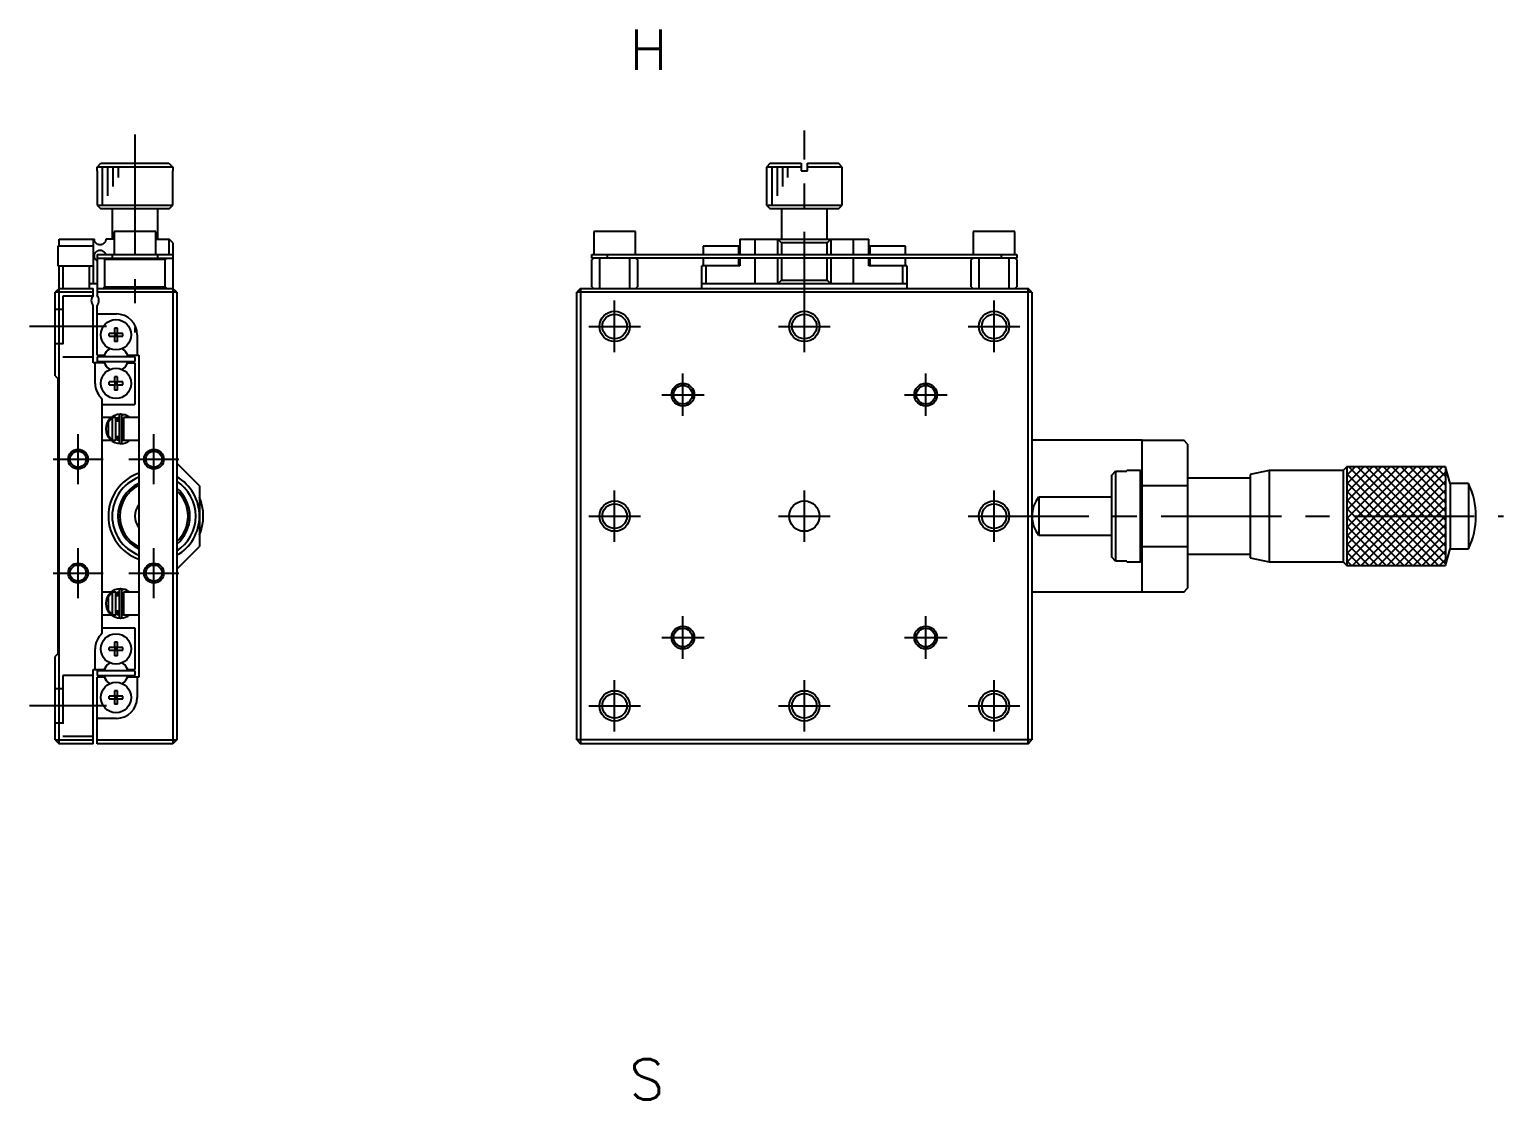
# Model space of a CAD drawing. Extents: x -3 to 447, y -8 to 301.
# Drawn here: x -3.4 to 190.8, y 160.3 to 301.3 of the extents above; entities that cross this region are included whole.
import ezdxf

# ---------------------------------------------------------------- set-up
doc = ezdxf.new("R2010")
doc.units = 0
doc.header["$LTSCALE"] = 0.5
doc.linetypes.add('CENTER', pattern=[50.8, 31.75, -6.35, 6.35, -6.35])
doc.linetypes.add('DASHED', pattern=[19.05, 12.7, -6.35])
for name, color, linetype in [('MSM_CENTER', 1, 'CENTER'), ('MSM_CONTINUOUS', 7, 'CONTINUOUS'), ('MSM_DASHED', 4, 'DASHED'), ('MSM_NARROW', 5, 'CONTINUOUS'), ('MSM_PART_NUMBER', 7, 'CONTINUOUS')]:
    doc.layers.add(name, color=color, linetype=linetype)
doc.styles.get("Standard").update_dxf_attribs({"font": 'txt.shx', "height": 3, "bigfont": 'bigfont.shx'})

msp = doc.modelspace()

# ---------------------------------------------------------------- linework, layer by layer
at = {"layer": 'MSM_CENTER'}
for p, q in [((98.71, 258.77), (98.71, 288)), ((10.5, 287.45), (10.5, 261.38)), ((73.71, 258.77), (73.71, 265.57)), ((123.71, 258.77), (123.71, 265.57)), ((6.73, 262.17), (-3.4, 262.17)), ((70.31, 262.17), (77.11, 262.17)), ((95.31, 262.17), (102.11, 262.17)), ((120.31, 262.17), (127.11, 262.17)), ((82.71, 250.37), (82.71, 255.97)), ((114.71, 250.37), (114.71, 255.97)), ((79.91, 253.17), (85.51, 253.17)), ((111.91, 253.17), (117.51, 253.17)), ((3, 241.37), (3, 247.97)), ((13, 241.37), (13, 247.97)), ((-0.3, 244.67), (6.3, 244.67)), ((9.7, 244.67), (16.3, 244.67)), ((73.71, 233.77), (73.71, 240.57)), ((98.71, 233.77), (98.71, 240.57)), ((123.71, 233.77), (123.71, 240.57)), ((70.31, 237.17), (77.11, 237.17)), ((95.31, 237.17), (102.11, 237.17)), ((120.31, 237.17), (190.85, 237.17)), ((3, 226.37), (3, 232.97)), ((13, 226.37), (13, 232.97)), ((-0.3, 229.67), (6.3, 229.67)), ((9.7, 229.67), (16.3, 229.67)), ((82.71, 218.37), (82.71, 223.97)), ((114.71, 218.37), (114.71, 223.97)), ((79.91, 221.17), (85.51, 221.17)), ((111.91, 221.17), (117.51, 221.17)), ((73.71, 208.77), (73.71, 215.57)), ((98.71, 208.77), (98.71, 215.57)), ((123.71, 208.77), (123.71, 215.57)), ((6.73, 212.17), (-3.4, 212.17)), ((70.31, 212.17), (77.11, 212.17)), ((95.31, 212.17), (102.11, 212.17)), ((120.31, 212.17), (127.11, 212.17))]:
    msp.add_line(p, q, dxfattribs=at)
at = {"layer": 'MSM_CONTINUOUS'}
for p, q in [((5.52, 283.17), (6.02, 283.67)), ((6.02, 283.67), (14.98, 283.67)), ((14.98, 283.67), (15.48, 283.17)), ((94.21, 283.67), (93.71, 283.17)), ((94.21, 283.67), (98.31, 283.67)), ((98.31, 283.67), (98.31, 282.67)), ((99.11, 283.67), (103.21, 283.67)), ((99.11, 282.67), (99.11, 283.67)), ((103.71, 283.17), (103.21, 283.67)), ((5.5, 282.67), (5.52, 282.67)), ((5.5, 282.67), (5.5, 278.17)), ((15.48, 283.17), (5.52, 283.17)), ((5.52, 282.67), (5.52, 283.17)), ((15.48, 283.17), (15.48, 282.67)), ((15.48, 282.67), (15.5, 282.67)), ((15.5, 278.17), (15.5, 282.67)), ((98.31, 283.17), (93.71, 283.17)), ((93.71, 283.17), (93.71, 278.17)), ((98.31, 282.67), (99.11, 282.67)), ((103.71, 283.17), (99.11, 283.17)), ((103.71, 278.17), (103.71, 283.17)), ((5.5, 278.17), (15.5, 278.17)), ((5.5, 278.17), (6, 277.67)), ((15, 277.67), (15.5, 278.17)), ((93.71, 278.17), (103.71, 278.17)), ((93.71, 278.17), (94.21, 277.67)), ((103.21, 277.67), (103.71, 278.17)), ((15, 277.67), (6, 277.67)), ((7.5, 277.67), (7.5, 273.67)), ((13.5, 273.67), (13.5, 277.67)), ((103.21, 277.67), (94.21, 277.67)), ((95.71, 277.67), (95.71, 273.67)), ((101.71, 273.67), (101.71, 277.67)), ((13.25, 274.67), (7.75, 274.67)), ((7.75, 274.67), (7.75, 271.67)), ((13.25, 271.67), (13.25, 274.67)), ((76.46, 274.67), (70.96, 274.67)), ((70.96, 274.67), (70.96, 271.67)), ((76.46, 271.67), (76.46, 274.67)), ((126.46, 274.67), (120.96, 274.67)), ((120.96, 274.67), (120.96, 271.67)), ((126.46, 271.67), (126.46, 274.67)), ((0.35, 272.77), (0.35, 270.17)), ((5.05, 272.77), (0.35, 272.77)), ((0.5, 273.67), (5.15, 273.67)), ((0.5, 272.77), (0.5, 273.67)), ((5, 273.67), (5, 272.77)), ((5.05, 270.17), (5.05, 272.77)), ((5.15, 273.65), (5.15, 273.67)), ((5.15, 273.64), (5.15, 273.65)), ((5.15, 273.63), (5.15, 273.64)), ((5.15, 273.62), (5.15, 273.63)), ((5.15, 273.61), (5.15, 273.62)), ((5.15, 273.59), (5.15, 273.61)), ((5.16, 273.57), (5.15, 273.59)), ((5.16, 273.56), (5.16, 273.57)), ((5.16, 273.55), (5.16, 273.56)), ((5.16, 273.53), (5.16, 273.55)), ((5.16, 273.52), (5.16, 273.53)), ((5.17, 273.49), (5.16, 273.52)), ((5.18, 273.46), (5.17, 273.49)), ((5.19, 273.44), (5.18, 273.46)), ((5.19, 273.41), (5.19, 273.44)), ((5.2, 273.39), (5.19, 273.41)), ((5.21, 273.37), (5.2, 273.39)), ((5.23, 273.33), (5.21, 273.37)), ((5.25, 273.29), (5.23, 273.33)), ((5.28, 273.25), (5.25, 273.29)), ((5.31, 273.21), (5.28, 273.25)), ((5.34, 273.17), (5.31, 273.21)), ((5.31, 271.93), (5.35, 271.97)), ((5.38, 273.13), (5.34, 273.17)), ((5.35, 271.97), (5.38, 272.01)), ((5.41, 273.1), (5.38, 273.13)), ((5.38, 272.01), (5.42, 272.04)), ((5.45, 273.06), (5.41, 273.1)), ((5.42, 272.04), (5.47, 272.08)), ((5.49, 273.04), (5.45, 273.06)), ((5.47, 272.08), (5.52, 272.11)), ((5.54, 273.01), (5.49, 273.04)), ((5.52, 272.11), (5.57, 272.14)), ((5.58, 272.99), (5.54, 273.01)), ((5.57, 272.14), (5.61, 272.16)), ((5.63, 272.97), (5.58, 272.99)), ((5.61, 272.16), (5.65, 272.18)), ((5.68, 272.95), (5.63, 272.97)), ((5.65, 272.18), (5.7, 272.19)), ((5.74, 272.93), (5.68, 272.95)), ((5.7, 272.19), (5.75, 272.2)), ((5.78, 272.93), (5.74, 272.93)), ((5.75, 272.2), (5.79, 272.21)), ((5.82, 272.92), (5.78, 272.93)), ((5.79, 272.21), (5.84, 272.21)), ((5.86, 272.92), (5.82, 272.92)), ((5.84, 272.21), (5.89, 272.22)), ((5.91, 272.92), (5.86, 272.92)), ((5.89, 272.22), (5.94, 272.22)), ((5.95, 272.92), (5.91, 272.92)), ((5.94, 272.22), (5.99, 272.21)), ((6, 272.92), (5.95, 272.92)), ((5.99, 272.21), (6.04, 272.2)), ((6.05, 272.93), (6, 272.92)), ((6.04, 272.2), (6.08, 272.2)), ((6.08, 272.94), (6.05, 272.93)), ((6.11, 272.95), (6.08, 272.94)), ((6.08, 272.2), (6.12, 272.18)), ((6.15, 272.96), (6.11, 272.95)), ((6.12, 272.18), (6.16, 272.17)), ((6.18, 272.97), (6.15, 272.96)), ((6.16, 272.17), (6.19, 272.16)), ((6.22, 272.99), (6.18, 272.97)), ((6.19, 272.16), (6.22, 272.15)), ((6.25, 273), (6.22, 272.99)), ((6.22, 272.15), (6.25, 272.13)), ((6.28, 273.02), (6.25, 273)), ((6.25, 272.13), (6.28, 272.11)), ((6.31, 273.04), (6.28, 273.02)), ((6.28, 272.11), (6.31, 272.1)), ((6.34, 273.06), (6.31, 273.04)), ((6.31, 272.1), (6.33, 272.08)), ((6.33, 272.08), (6.35, 272.06)), ((6.37, 273.08), (6.34, 273.06)), ((6.35, 272.06), (6.38, 272.05)), ((6.4, 273.11), (6.37, 273.08)), ((6.38, 272.05), (6.4, 272.03)), ((6.42, 273.13), (6.4, 273.11)), ((6.4, 272.03), (6.42, 272.01)), ((6.45, 273.16), (6.42, 273.13)), ((6.42, 272.01), (6.44, 271.98)), ((6.44, 271.98), (6.46, 271.96)), ((6.47, 273.18), (6.45, 273.16)), ((6.46, 271.96), (6.48, 271.94)), ((6.5, 273.21), (6.47, 273.18)), ((6.52, 273.24), (6.5, 273.21)), ((6.53, 273.26), (6.52, 273.24)), ((6.55, 273.29), (6.53, 273.26)), ((6.56, 273.31), (6.55, 273.29)), ((6.57, 273.34), (6.56, 273.31)), ((6.59, 273.36), (6.57, 273.34)), ((6.6, 273.39), (6.59, 273.36)), ((6.61, 273.41), (6.6, 273.39)), ((6.62, 273.44), (6.61, 273.41)), ((6.63, 273.5), (6.62, 273.47)), ((6.62, 273.47), (6.62, 273.44)), ((6.64, 273.53), (6.63, 273.5)), ((6.65, 273.58), (6.64, 273.55)), ((6.64, 273.55), (6.64, 273.53)), ((7.75, 273.67), (6.65, 273.67)), ((6.65, 273.67), (6.65, 273.64)), ((6.65, 273.64), (6.65, 273.61)), ((6.65, 273.61), (6.65, 273.58)), ((13.25, 273.67), (15, 273.67)), ((15.5, 273.17), (15, 273.67)), ((15, 271.67), (15, 273.67)), ((15.5, 273.17), (15.5, 207.17)), ((90.06, 272.77), (85.36, 272.77)), ((85.36, 272.77), (85.36, 271.67)), ((90.06, 271.67), (90.06, 272.77)), ((90.21, 273.67), (107.21, 273.67)), ((90.21, 273.67), (90.21, 271.67)), ((92.21, 271.67), (92.21, 273.67)), ((95.71, 273.17), (95.21, 273.67)), ((95.21, 271.67), (95.21, 273.67)), ((101.71, 273.17), (95.71, 273.17)), ((95.71, 273.17), (95.71, 271.67)), ((102.21, 273.67), (101.71, 273.17)), ((101.71, 271.67), (101.71, 273.17)), ((102.21, 273.67), (102.21, 271.67)), ((105.21, 271.67), (105.21, 273.67)), ((107.21, 271.67), (107.21, 273.67)), ((107.36, 272.77), (107.36, 271.67)), ((112.06, 272.77), (107.36, 272.77)), ((112.06, 271.67), (112.06, 272.77)), ((0.35, 270.17), (5.05, 270.17)), ((0.5, 207.17), (0.5, 270.17)), ((1, 270.17), (1, 267.17)), ((4.5, 267.17), (4.5, 270.17)), ((5, 270.17), (5, 267.77)), ((5.15, 271.54), (5.16, 271.56)), ((5.15, 271.53), (5.15, 271.54)), ((5.15, 271.52), (5.15, 271.53)), ((5.15, 271.51), (5.15, 271.52)), ((5.15, 271.5), (5.15, 271.51)), ((5.15, 271.49), (5.15, 271.5)), ((5.15, 271.48), (5.15, 271.49)), ((5.15, 271.47), (5.15, 271.48)), ((5.15, 271.46), (5.15, 271.47)), ((5.15, 271.45), (5.15, 271.46)), ((5.15, 271.44), (5.15, 271.45)), ((5.15, 271.43), (5.15, 271.44)), ((5.15, 271.42), (5.15, 271.43)), ((5.15, 271.4), (5.15, 271.42)), ((5.15, 271.39), (5.15, 271.4)), ((5.16, 271.38), (5.15, 271.39)), ((5.16, 271.61), (5.17, 271.63)), ((5.16, 271.59), (5.16, 271.61)), ((5.16, 271.58), (5.16, 271.59)), ((5.16, 271.57), (5.16, 271.58)), ((5.16, 271.56), (5.16, 271.57)), ((5.16, 271.36), (5.16, 271.38)), ((5.16, 271.34), (5.16, 271.36)), ((5.16, 271.33), (5.16, 271.34)), ((5.17, 271.31), (5.16, 271.33)), ((5.17, 271.64), (5.18, 271.67)), ((5.17, 271.63), (5.17, 271.64)), ((5.17, 271.3), (5.17, 271.31)), ((5.17, 271.28), (5.17, 271.3)), ((5.18, 271.26), (5.17, 271.28)), ((5.18, 271.67), (5.19, 271.7)), ((5.19, 271.23), (5.18, 271.26)), ((5.19, 271.72), (5.2, 271.75)), ((5.19, 271.7), (5.19, 271.72)), ((5.2, 271.2), (5.19, 271.23)), ((5.2, 271.75), (5.21, 271.77)), ((5.21, 271.18), (5.2, 271.2)), ((5.21, 271.77), (5.22, 271.79)), ((5.22, 271.15), (5.21, 271.18)), ((5.22, 271.79), (5.25, 271.84)), ((5.24, 271.11), (5.22, 271.15)), ((5.27, 271.07), (5.24, 271.11)), ((5.25, 271.84), (5.28, 271.89)), ((5.29, 271.03), (5.27, 271.07)), ((5.28, 271.89), (5.31, 271.93)), ((5.32, 270.99), (5.29, 271.03)), ((5.36, 270.94), (5.32, 270.99)), ((5.41, 270.9), (5.36, 270.94)), ((5.45, 270.87), (5.41, 270.9)), ((5.5, 270.83), (5.45, 270.87)), ((5.5, 271.67), (5.5, 266.23)), ((5.5, 271.67), (15.5, 271.67)), ((5.5, 271.17), (15.5, 271.17)), ((6.5, 270.97), (6.3, 271.17)), ((6.48, 271.94), (6.5, 271.91)), ((6.5, 271.91), (6.52, 271.89)), ((14.5, 270.97), (6.5, 270.97)), ((6.5, 270.97), (6.5, 267.37)), ((6.52, 271.89), (6.54, 271.86)), ((6.54, 271.86), (6.56, 271.83)), ((6.56, 271.83), (6.57, 271.8)), ((6.57, 271.8), (6.59, 271.77)), ((6.59, 271.77), (6.6, 271.74)), ((6.6, 271.74), (6.61, 271.72)), ((6.61, 271.72), (6.62, 271.69)), ((6.62, 271.69), (6.62, 271.67)), ((7.5, 271.67), (7.5, 271.17)), ((13.5, 271.17), (13.5, 271.67)), ((14.7, 271.17), (14.5, 270.97)), ((14.5, 267.37), (14.5, 270.97)), ((70.71, 271.67), (126.71, 271.67)), ((70.71, 271.17), (70.71, 271.67)), ((126.71, 271.17), (70.71, 271.17)), ((70.91, 271.17), (70.71, 270.97)), ((70.71, 267.37), (70.71, 270.97)), ((71.71, 271.17), (71.71, 267.17)), ((72.71, 271.67), (72.71, 271.17)), ((75.71, 267.17), (75.71, 271.17)), ((76.71, 270.97), (76.51, 271.17)), ((76.71, 270.97), (76.71, 267.37)), ((85.21, 267.17), (85.21, 270.17)), ((90.21, 270.17), (85.21, 270.17)), ((85.36, 271.17), (85.36, 270.17)), ((85.71, 270.17), (85.71, 267.77)), ((90.06, 270.17), (90.06, 271.17)), ((90.21, 271.17), (90.21, 270.17)), ((92.21, 267.77), (92.21, 271.17)), ((95.21, 267.77), (95.21, 271.17)), ((95.71, 271.17), (95.71, 268.27)), ((101.71, 268.27), (101.71, 271.17)), ((102.21, 271.17), (102.21, 267.77)), ((105.21, 267.77), (105.21, 271.17)), ((107.21, 270.17), (107.21, 271.17)), ((112.21, 270.17), (107.21, 270.17)), ((107.36, 271.17), (107.36, 270.17)), ((111.71, 267.77), (111.71, 270.17)), ((112.06, 270.17), (112.06, 271.17)), ((112.21, 270.17), (112.21, 267.17)), ((120.91, 271.17), (120.71, 270.97)), ((120.71, 267.37), (120.71, 270.97)), ((121.71, 271.17), (121.71, 267.17)), ((124.71, 271.17), (124.71, 271.67)), ((125.71, 267.17), (125.71, 271.17)), ((126.71, 270.97), (126.51, 271.17)), ((126.71, 271.67), (126.71, 271.17)), ((126.71, 270.97), (126.71, 267.37)), ((95.21, 267.77), (95.71, 268.27)), ((95.71, 268.27), (101.71, 268.27)), ((101.71, 268.27), (102.21, 267.77)), ((0.5, 267.17), (0, 266.67)), ((0, 255.67), (0, 266.67)), ((5, 266.67), (0, 266.67)), ((0.5, 267.17), (5, 267.17)), ((5.5, 267.77), (4.5, 267.77)), ((5, 266.23), (5, 267.17)), ((5.5, 267.17), (15.5, 267.17)), ((16, 266.67), (5.5, 266.67)), ((6.3, 267.17), (6.5, 267.37)), ((6.5, 267.37), (14.5, 267.37)), ((14.5, 267.37), (14.7, 267.17)), ((16, 266.67), (15.5, 267.17)), ((16, 266.67), (16, 207.67)), ((69.21, 267.17), (68.71, 266.67)), ((68.71, 207.67), (68.71, 266.67)), ((128.71, 266.67), (68.71, 266.67)), ((69.21, 267.17), (69.21, 207.17)), ((69.21, 267.17), (128.21, 267.17)), ((70.71, 267.37), (70.91, 267.17)), ((76.51, 267.17), (76.71, 267.37)), ((112.21, 267.77), (85.21, 267.77)), ((120.71, 267.37), (120.91, 267.17)), ((126.51, 267.17), (126.71, 267.37)), ((128.21, 207.17), (128.21, 267.17)), ((128.71, 266.67), (128.21, 267.17)), ((128.71, 266.67), (128.71, 207.67)), ((5, 257.37), (5, 264.91)), ((5.5, 258.37), (5.5, 264.91)), ((5.5, 263.82), (8.05, 263.82)), ((7.82, 261.25), (7.11, 261.25)), ((7.11, 260.89), (7.11, 261.25)), ((7.11, 260.89), (7.82, 260.89)), ((7.82, 261.95), (7.82, 261.25)), ((8.18, 261.95), (7.82, 261.95)), ((7.83, 261.24), (7.82, 261.25)), ((7.83, 260.9), (7.82, 260.89)), ((7.82, 260.89), (7.82, 260.18)), ((7.83, 261.24), (7.83, 260.9)), ((8.17, 261.24), (7.83, 261.24)), ((7.83, 260.9), (8.17, 260.9)), ((8.17, 261.24), (8.18, 261.25)), ((8.17, 260.9), (8.17, 261.24)), ((8.17, 260.9), (8.18, 260.89)), ((8.18, 261.25), (8.18, 261.95)), ((8.89, 261.25), (8.18, 261.25)), ((8.18, 260.18), (8.18, 260.89)), ((8.18, 260.89), (8.89, 260.89)), ((8.89, 260.89), (8.89, 261.25)), ((10.8, 261.07), (10.8, 258.37)), ((5.5, 258.37), (6.45, 258.37)), ((6.45, 258.37), (6.6, 258.63)), ((8.18, 260.18), (7.82, 260.18)), ((9.4, 258.63), (9.55, 258.37)), ((9.55, 258.37), (11, 258.37)), ((11, 258.37), (11, 215.97)), ((6.45, 257.37), (5, 257.37)), ((5.25, 254.67), (5.25, 257.37)), ((10.5, 258.17), (5.5, 258.17)), ((5.5, 258.17), (5.5, 257.57)), ((5.5, 257.57), (10.5, 257.57)), ((6.6, 257.11), (6.45, 257.37)), ((9.55, 257.37), (9.4, 257.11)), ((9.55, 257.37), (10.5, 257.37)), ((10.5, 258.17), (10.5, 257.57)), ((10.5, 257.37), (10.5, 251.87)), ((0, 255.67), (0.35, 255.32)), ((0.35, 255.32), (0.35, 219.02)), ((7.82, 254.85), (7.11, 254.85)), ((7.11, 254.49), (7.11, 254.85)), ((7.11, 254.49), (7.82, 254.49)), ((7.82, 255.55), (7.82, 254.85)), ((8.18, 255.55), (7.82, 255.55)), ((7.83, 254.84), (7.82, 254.85)), ((7.83, 254.5), (7.82, 254.49)), ((7.82, 254.49), (7.82, 253.78)), ((7.83, 254.84), (7.83, 254.5)), ((8.17, 254.84), (7.83, 254.84)), ((7.83, 254.5), (8.17, 254.5)), ((8.17, 254.84), (8.18, 254.85)), ((8.17, 254.5), (8.17, 254.84)), ((8.17, 254.5), (8.18, 254.49)), ((8.18, 254.85), (8.18, 255.55)), ((8.89, 254.85), (8.18, 254.85)), ((8.18, 253.78), (8.18, 254.49)), ((8.18, 254.49), (8.89, 254.49)), ((8.89, 254.49), (8.89, 254.85)), ((6.2, 221.75), (6.2, 252.59)), ((8.18, 253.78), (7.82, 253.78)), ((6.2, 251.87), (10.5, 251.87)), ((9.09, 250.51), (8.63, 250.61)), ((7.36, 250.17), (6.2, 250.17)), ((7, 249.59), (7.5, 250.12)), ((7, 247.75), (7, 249.59)), ((7.36, 250.17), (7.36, 250.17)), ((7.36, 250.17), (7.36, 250.17)), ((7.5, 250.17), (7.5, 247.17)), ((8, 250.17), (7.5, 250.17)), ((8, 250.1), (8.4, 250.21)), ((8, 247.17), (8, 250.17)), ((8.4, 249.67), (8, 249.67)), ((8.19, 250.17), (8.19, 250.17)), ((8.19, 250.17), (8.19, 250.17)), ((8.2, 250.17), (8.19, 250.17)), ((8.2, 249.67), (8.2, 250.17)), ((8.4, 250.42), (8.4, 246.92)), ((8.8, 250.44), (8.79, 250.44)), ((8.79, 246.92), (8.79, 250.42)), ((8.79, 249.82), (8.81, 249.9)), ((9, 249.67), (8.79, 249.67)), ((8.83, 250.46), (8.8, 250.44)), ((8.81, 249.9), (9, 250.1)), ((8.86, 250.47), (8.83, 250.46)), ((8.9, 250.48), (8.86, 250.47)), ((8.93, 250.49), (8.9, 250.48)), ((8.96, 250.5), (8.93, 250.49)), ((9, 250.5), (8.96, 250.5)), ((9.03, 250.51), (9, 250.5)), ((9, 250.17), (9, 247.17)), ((11, 250.17), (9, 250.17)), ((9.07, 250.51), (9.03, 250.51)), ((9.1, 250.51), (9.07, 250.51)), ((9.13, 250.51), (9.1, 250.51)), ((9.17, 250.51), (9.13, 250.51)), ((9.2, 250.5), (9.17, 250.51)), ((9.24, 250.5), (9.2, 250.5)), ((9.27, 250.49), (9.24, 250.5)), ((9.3, 250.48), (9.27, 250.49)), ((9.37, 250.45), (9.28, 250.17)), ((9.33, 250.47), (9.3, 250.48)), ((9.37, 250.45), (9.33, 250.47)), ((9.84, 250.17), (9.37, 250.45)), ((6.2, 247.17), (7.36, 247.17)), ((7.5, 247.22), (7, 247.75)), ((7.5, 247.17), (8, 247.17)), ((8, 247.67), (8.4, 247.67)), ((8.4, 247.12), (8, 247.23)), ((8.19, 247.17), (8.2, 247.17)), ((8.19, 247.17), (8.19, 247.17)), ((8.19, 247.17), (8.19, 247.17)), ((8.19, 247.17), (8.19, 247.17)), ((8.19, 247.17), (8.19, 247.17)), ((8.2, 247.17), (8.2, 247.67)), ((8.79, 247.67), (9, 247.67)), ((9, 247.23), (8.8, 247.48)), ((9, 247.16), (8.79, 247.12)), ((9.01, 247.17), (9, 247.16)), ((9, 247.17), (11, 247.17)), ((143.21, 247.17), (128.71, 247.17)), ((143.21, 227.17), (143.21, 247.17)), ((143.21, 247.17), (148.71, 247.17)), ((149.21, 246.67), (148.71, 247.17)), ((149.21, 246.67), (149.21, 227.67)), ((19, 241.17), (16, 244.17)), ((139.21, 242.57), (139.71, 243.08)), ((139.71, 243.08), (139.71, 231.25)), ((139.71, 243.08), (141.21, 243.08)), ((143.01, 243.17), (141.21, 243.17)), ((141.21, 243.08), (141.21, 243.17)), ((143.01, 231.17), (143.01, 243.17)), ((143.21, 242.97), (143.01, 243.17)), ((159.96, 243.17), (157.46, 242.67)), ((169.71, 243.17), (159.96, 243.17)), ((159.96, 243.17), (159.96, 231.17)), ((170.21, 243.67), (169.71, 243.17)), ((169.71, 243.17), (169.71, 231.17)), ((183.21, 243.67), (170.21, 243.67)), ((170.21, 243.67), (170.21, 230.67)), ((183.8, 241.47), (183.21, 243.67)), ((183.21, 243.67), (183.21, 230.67)), ((19, 241.17), (19, 233.17)), ((139.21, 231.76), (139.21, 242.57)), ((149.21, 241.17), (143.21, 241.17)), ((157.46, 242.17), (149.21, 242.17)), ((157.46, 242.67), (157.46, 231.67)), ((183.8, 241.47), (183.8, 232.87)), ((186.21, 241.47), (183.8, 241.47)), ((186.21, 241.47), (186.21, 232.87)), ((139.21, 239.67), (129.59, 239.67)), ((129.59, 239.67), (129.59, 234.67)), ((16, 230.17), (19, 233.17)), ((129.59, 234.67), (139.21, 234.67)), ((143.21, 233.17), (149.21, 233.17)), ((139.71, 231.25), (139.21, 231.76)), ((141.21, 231.25), (139.71, 231.25)), ((141.21, 231.17), (141.21, 231.25)), ((141.21, 231.17), (143.01, 231.17)), ((143.01, 231.17), (143.21, 231.37)), ((149.21, 232.17), (157.46, 232.17)), ((157.46, 231.67), (159.96, 231.17)), ((159.96, 231.17), (169.71, 231.17)), ((169.71, 231.17), (170.21, 230.67)), ((183.21, 230.67), (183.8, 232.87)), ((183.8, 232.87), (186.21, 232.87)), ((170.21, 230.67), (183.21, 230.67)), ((8.4, 227.42), (8.4, 223.92)), ((9.09, 227.51), (8.63, 227.61)), ((8.8, 227.44), (8.79, 227.44)), ((8.79, 223.92), (8.79, 227.42)), ((8.83, 227.46), (8.8, 227.44)), ((8.86, 227.47), (8.83, 227.46)), ((8.9, 227.48), (8.86, 227.47)), ((8.93, 227.49), (8.9, 227.48)), ((8.96, 227.5), (8.93, 227.49)), ((9, 227.5), (8.96, 227.5)), ((9.03, 227.51), (9, 227.5)), ((9.07, 227.51), (9.03, 227.51)), ((9.1, 227.51), (9.07, 227.51)), ((9.13, 227.51), (9.1, 227.51)), ((9.17, 227.51), (9.13, 227.51)), ((9.2, 227.5), (9.17, 227.51)), ((9.24, 227.5), (9.2, 227.5)), ((9.27, 227.49), (9.24, 227.5)), ((9.3, 227.48), (9.27, 227.49)), ((9.37, 227.45), (9.28, 227.17)), ((9.33, 227.47), (9.3, 227.48)), ((9.37, 227.45), (9.33, 227.47)), ((9.84, 227.17), (9.37, 227.45)), ((148.71, 227.17), (149.21, 227.67)), ((7.36, 227.17), (6.2, 227.17)), ((7, 226.59), (7.5, 227.12)), ((7, 224.75), (7, 226.59)), ((7.36, 227.17), (7.36, 227.17)), ((7.36, 227.17), (7.36, 227.17)), ((7.5, 227.17), (7.5, 224.17)), ((8, 227.17), (7.5, 227.17)), ((8, 227.1), (8.4, 227.21)), ((8, 224.17), (8, 227.17)), ((8.4, 226.67), (8, 226.67)), ((8.19, 227.17), (8.19, 227.17)), ((8.19, 227.17), (8.19, 227.17)), ((8.2, 227.17), (8.19, 227.17)), ((8.2, 226.67), (8.2, 227.17)), ((8.79, 226.82), (8.81, 226.9)), ((9, 226.67), (8.79, 226.67)), ((8.81, 226.9), (9, 227.1)), ((9, 227.17), (9, 224.17)), ((11, 227.17), (9, 227.17)), ((148.71, 227.17), (128.71, 227.17)), ((6.2, 224.17), (7.36, 224.17)), ((7.5, 224.22), (7, 224.75)), ((7.5, 224.17), (8, 224.17)), ((8, 224.67), (8.4, 224.67)), ((8.4, 224.12), (8, 224.23)), ((8.19, 224.17), (8.2, 224.17)), ((8.19, 224.17), (8.19, 224.17)), ((8.19, 224.17), (8.19, 224.17)), ((8.19, 224.17), (8.19, 224.17)), ((8.19, 224.17), (8.19, 224.17)), ((8.2, 224.17), (8.2, 224.67)), ((8.79, 224.67), (9, 224.67)), ((9, 224.23), (8.8, 224.48)), ((9, 224.16), (8.79, 224.12)), ((9.01, 224.17), (9, 224.16)), ((9, 224.17), (11, 224.17)), ((6.2, 222.47), (10.5, 222.47)), ((10.5, 222.47), (10.5, 216.97)), ((5.25, 216.97), (5.25, 219.67)), ((7.82, 219.85), (7.11, 219.85)), ((7.11, 219.49), (7.11, 219.85)), ((7.82, 220.55), (7.82, 219.85)), ((8.18, 220.55), (7.82, 220.55)), ((7.83, 219.84), (7.82, 219.85)), ((7.83, 219.84), (7.83, 219.5)), ((8.17, 219.84), (7.83, 219.84)), ((8.17, 219.84), (8.18, 219.85)), ((8.17, 219.5), (8.17, 219.84)), ((8.18, 219.85), (8.18, 220.55)), ((8.89, 219.85), (8.18, 219.85)), ((8.89, 219.49), (8.89, 219.85)), ((0.35, 219.02), (0, 218.67)), ((0, 207.67), (0, 218.67)), ((7.11, 219.49), (7.82, 219.49)), ((7.83, 219.5), (7.82, 219.49)), ((7.82, 219.49), (7.82, 218.78)), ((8.18, 218.78), (7.82, 218.78)), ((7.83, 219.5), (8.17, 219.5)), ((8.17, 219.5), (8.18, 219.49)), ((8.18, 218.78), (8.18, 219.49)), ((8.18, 219.49), (8.89, 219.49)), ((5, 207.17), (5, 216.97)), ((5, 216.97), (6.45, 216.97)), ((10.5, 216.77), (5.5, 216.77)), ((5.5, 216.77), (5.5, 216.17)), ((5.5, 216.17), (10.5, 216.17)), ((5.5, 207.17), (5.5, 215.97)), ((6.45, 215.97), (5.5, 215.97)), ((6.6, 217.23), (6.45, 216.97)), ((6.45, 215.97), (6.6, 215.71)), ((9.55, 216.97), (9.4, 217.23)), ((9.4, 215.71), (9.55, 215.97)), ((9.55, 216.97), (10.5, 216.97)), ((11, 215.97), (9.55, 215.97)), ((10.5, 216.77), (10.5, 216.17)), ((10.8, 215.97), (10.8, 213.27)), ((7.82, 214.15), (7.82, 213.45)), ((8.18, 214.15), (7.82, 214.15)), ((8.18, 213.45), (8.18, 214.15)), ((7.82, 213.45), (7.11, 213.45)), ((7.11, 213.09), (7.11, 213.45)), ((7.11, 213.09), (7.82, 213.09)), ((7.83, 213.44), (7.82, 213.45)), ((7.83, 213.1), (7.82, 213.09)), ((7.82, 213.09), (7.82, 212.38)), ((8.18, 212.38), (7.82, 212.38)), ((7.83, 213.44), (7.83, 213.1)), ((8.17, 213.44), (7.83, 213.44)), ((7.83, 213.1), (8.17, 213.1)), ((8.17, 213.44), (8.18, 213.45)), ((8.17, 213.1), (8.17, 213.44)), ((8.17, 213.1), (8.18, 213.09)), ((8.89, 213.45), (8.18, 213.45)), ((8.18, 212.38), (8.18, 213.09)), ((8.18, 213.09), (8.89, 213.09)), ((8.89, 213.09), (8.89, 213.45)), ((8.05, 210.52), (5.5, 210.52)), ((0, 207.67), (0.5, 207.17)), ((0, 207.67), (5, 207.67)), ((5, 207.17), (0.5, 207.17)), ((5.5, 207.67), (16, 207.67)), ((15.5, 207.17), (5.5, 207.17)), ((16, 207.67), (15.5, 207.17)), ((128.71, 207.67), (68.71, 207.67)), ((68.71, 207.67), (69.21, 207.17)), ((128.21, 207.17), (69.21, 207.17)), ((128.21, 207.17), (128.71, 207.67))]:
    msp.add_line(p, q, dxfattribs=at)
for centre, radius in [((8, 261.07), 2), ((73.71, 262.17), 1.62), ((98.71, 262.17), 1.62), ((123.71, 262.17), 1.62), ((8, 254.67), 2), ((82.71, 253.17), 1.23), ((114.71, 253.17), 1.23), ((3, 244.67), 1.06), ((13, 244.67), 1.06), ((98.71, 237.17), 2), ((73.71, 237.17), 1.62), ((123.71, 237.17), 1.62), ((3, 229.67), 1.06), ((13, 229.67), 1.06), ((8, 219.67), 2), ((82.71, 221.17), 1.23), ((114.71, 221.17), 1.23), ((8, 213.27), 2), ((73.71, 212.17), 1.62), ((98.71, 212.17), 1.62), ((123.71, 212.17), 1.62)]:
    msp.add_circle(centre, radius, dxfattribs=at)
for centre, radius, start, end in [((5.75, 265.57), 1, 138.5904, 221.4096), ((4.75, 265.57), 1, 318.5904, 41.4096), ((8.05, 261.07), 2.75, 0, 90), ((8, 257.87), 1.59, 120.4332, 169.1069), ((8.11, 257.75), 1.75, 121.8815, 150), ((8, 257.87), 1.59, 10.8931, 59.5668), ((7.89, 257.75), 1.75, 30, 58.1185), ((8, 257.87), 1.59, 190.893, 239.5667), ((8.11, 257.98), 1.75, 210, 238.1185), ((8, 257.87), 1.59, 300.4333, 349.107), ((7.89, 257.98), 1.75, 301.8815, 330), ((8, 254.67), 2.75, 180, 229.1148), ((8.6, 248.67), 1.94, 90.6685, 269.2598), ((8.6, 250.42), 0.195, 0, 180), ((8.6, 246.92), 0.195, 180, 0), ((8.6, 248.67), 1.95, 270.7712, 309.4295), ((13, 237.17), 6, 109.4712, 250.5288), ((13, 237.17), 5.5, 111.3237, 248.6763), ((13, 237.17), 4.75, 114.9011, 245.0989), ((13, 237.17), 4.5, 116.3878, 243.6122), ((13, 237.17), 6, 300, 60), ((13, 237.17), 5.5, 303.0557, 56.9443), ((177.47, 237.17), 9.75, 333.8162, 26.1838), ((13, 237.17), 4.75, 309.1667, 50.8333), ((13, 237.17), 4.5, 311.8103, 48.1897), ((13, 237.17), 6.5, 337.3802, 22.6198), ((132.71, 237.17), 4, 141.3178, 218.6822), ((13, 237.17), 2.5, 143.1302, 216.8698), ((8.6, 225.67), 1.94, 90.6685, 269.2598), ((8.6, 227.42), 0.195, 0, 180), ((8.6, 223.92), 0.195, 180, 0), ((8.6, 225.67), 1.95, 270.7712, 309.4295), ((8, 219.67), 2.75, 130.8852, 180), ((8, 216.47), 1.59, 120.4332, 169.1069), ((8.11, 216.35), 1.75, 121.8815, 150), ((8, 216.47), 1.59, 10.8931, 59.5668), ((7.89, 216.35), 1.75, 30, 58.1185), ((8, 216.47), 1.59, 190.893, 239.5667), ((8.11, 216.58), 1.75, 210, 238.1185), ((8, 216.47), 1.59, 300.4333, 349.107), ((7.89, 216.58), 1.75, 301.8815, 330), ((8.05, 213.27), 2.75, 270, 0)]:
    msp.add_arc(centre, radius, start, end, dxfattribs=at)
at = {"layer": 'MSM_DASHED'}
for p, q in [((1, 266.17), (1, 258.17)), ((4.95, 266.17), (1, 266.17)), ((1, 264.42), (0, 264.42)), ((0, 259.92), (1, 259.92)), ((1, 258.17), (5, 258.17)), ((1, 216.17), (1, 208.17)), ((5, 216.17), (1, 216.17)), ((1, 214.42), (0, 214.42)), ((0, 209.92), (1, 209.92)), ((1, 208.17), (5, 208.17))]:
    msp.add_line(p, q, dxfattribs=at)
at = {"layer": 'MSM_NARROW'}
for p, q in [((6.2, 283.17), (6.2, 278.17)), ((6.9, 283.17), (6.9, 279.38)), ((7.6, 283.17), (7.6, 280.59)), ((8.3, 283.17), (8.3, 281.8)), ((94.41, 283.17), (94.41, 278.17)), ((95.11, 283.17), (95.11, 279.38)), ((95.81, 283.17), (95.81, 280.59)), ((96.51, 283.17), (96.51, 281.8)), ((170.21, 242.58), (171.3, 243.67)), ((170.21, 241.44), (172.44, 243.67)), ((170.21, 240.29), (173.59, 243.67)), ((170.21, 239.14), (174.74, 243.67)), ((170.21, 237.99), (175.89, 243.67)), ((170.21, 236.84), (177.04, 243.67)), ((170.21, 235.69), (178.19, 243.67)), ((170.21, 234.54), (179.34, 243.67)), ((170.21, 233.39), (180.49, 243.67)), ((170.21, 232.24), (181.64, 243.67)), ((170.21, 231.09), (182.79, 243.67)), ((183.21, 230.9), (170.45, 243.67)), ((170.93, 230.67), (183.21, 242.95)), ((183.21, 232.05), (171.6, 243.67)), ((183.21, 233.2), (172.75, 243.67)), ((183.21, 234.35), (173.89, 243.67)), ((183.21, 235.5), (175.04, 243.67)), ((183.21, 236.65), (176.19, 243.67)), ((183.21, 237.8), (177.34, 243.67)), ((183.21, 238.94), (178.49, 243.67)), ((183.21, 240.09), (179.64, 243.67)), ((183.21, 241.24), (180.79, 243.67)), ((183.21, 242.39), (181.94, 243.67)), ((183.21, 243.54), (183.09, 243.67)), ((182.3, 230.67), (170.21, 242.75)), ((181.15, 230.67), (170.21, 241.6)), ((172.08, 230.67), (183.21, 241.8)), ((180, 230.67), (170.21, 240.45)), ((178.85, 230.67), (170.21, 239.3)), ((173.23, 230.67), (183.21, 240.65)), ((174.38, 230.67), (183.21, 239.5)), ((177.7, 230.67), (170.21, 238.16)), ((176.55, 230.67), (170.21, 237.01)), ((175.53, 230.67), (183.21, 238.35)), ((176.68, 230.67), (183.21, 237.2)), ((175.4, 230.67), (170.21, 235.86)), ((177.83, 230.67), (183.21, 236.05)), ((174.26, 230.67), (170.21, 234.71)), ((173.11, 230.67), (170.21, 233.56)), ((178.98, 230.67), (183.21, 234.9)), ((180.13, 230.67), (183.21, 233.75)), ((171.96, 230.67), (170.21, 232.41)), ((170.81, 230.67), (170.21, 231.26)), ((181.28, 230.67), (183.21, 232.6)), ((182.43, 230.67), (183.21, 231.45))]:
    msp.add_line(p, q, dxfattribs=at)
for centre, radius in [((73.71, 262.17), 2), ((98.71, 262.17), 2), ((123.71, 262.17), 2), ((82.71, 253.17), 1.5), ((114.71, 253.17), 1.5), ((3, 244.67), 1.3), ((13, 244.67), 1.3), ((73.71, 237.17), 2), ((123.71, 237.17), 2), ((3, 229.67), 1.3), ((13, 229.67), 1.3), ((82.71, 221.17), 1.5), ((114.71, 221.17), 1.5), ((73.71, 212.17), 2), ((98.71, 212.17), 2), ((123.71, 212.17), 2)]:
    msp.add_circle(centre, radius, dxfattribs=at)

# ---------------------------------------------------------------- texts
at = {"layer": 'MSM_PART_NUMBER'}
for s, p in [('H', (75.66, 295.97)), ('S', (75.66, 160.29))]:
    msp.add_text(s, height=5.33, dxfattribs=at).set_placement(p)

doc.saveas('drawing.dxf')
